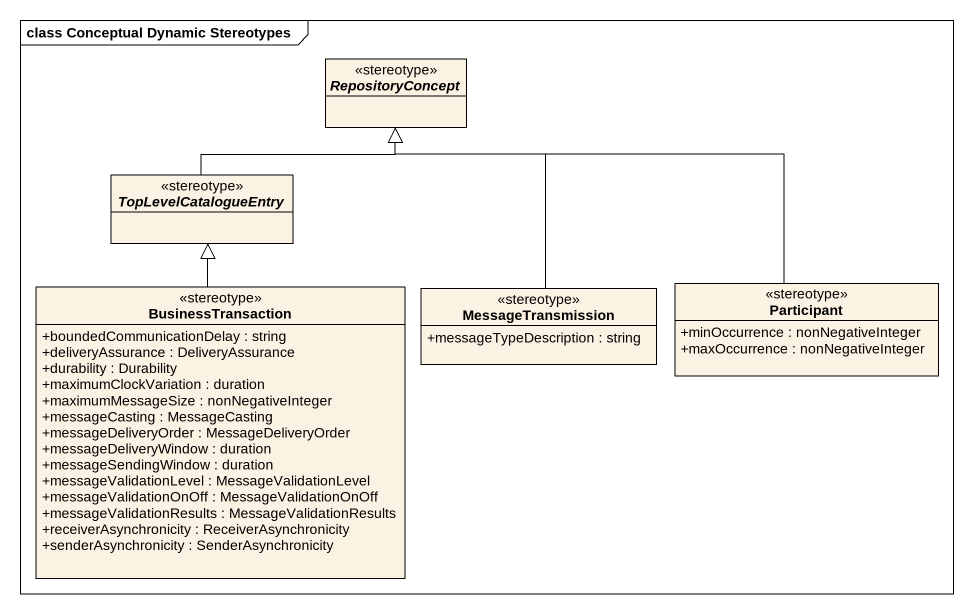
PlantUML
@startuml
mainframe class Conceptual Dynamic Stereotypes
hide circle
hide empty members
skinparam classAttributeIconSize 0
abstract class RepositoryConcept <<stereotype>>
abstract class TopLevelCatalogueEntry <<stereotype>>
class BusinessTransaction <<stereotype>> {
  +boundedCommunicationDelay : string
  +deliveryAssurance : DeliveryAssurance
  +durability : Durability
  +maximumClockVariation : duration
  +maximumMessageSize : nonNegativeInteger
  +messageCasting : MessageCasting
  +messageDeliveryOrder : MessageDeliveryOrder
  +messageDeliveryWindow : duration
  +messageSendingWindow : duration
  +messageValidationLevel : MessageValidationLevel
  +messageValidationOnOff : MessageValidationOnOff
  +messageValidationResults : MessageValidationResults
  +receiverAsynchronicity : ReceiverAsynchronicity
  +senderAsynchronicity : SenderAsynchronicity
}
class MessageTransmission <<stereotype>> {
  +messageTypeDescription : string
}
class "Participant" as Participant_ <<stereotype>> {
  +minOccurrence : nonNegativeInteger
  +maxOccurrence : nonNegativeInteger
}
TopLevelCatalogueEntry -right-|> RepositoryConcept
BusinessTransaction -up-|> TopLevelCatalogueEntry
MessageTransmission -up-|> RepositoryConcept
Participant_ -left-|> RepositoryConcept
@enduml
